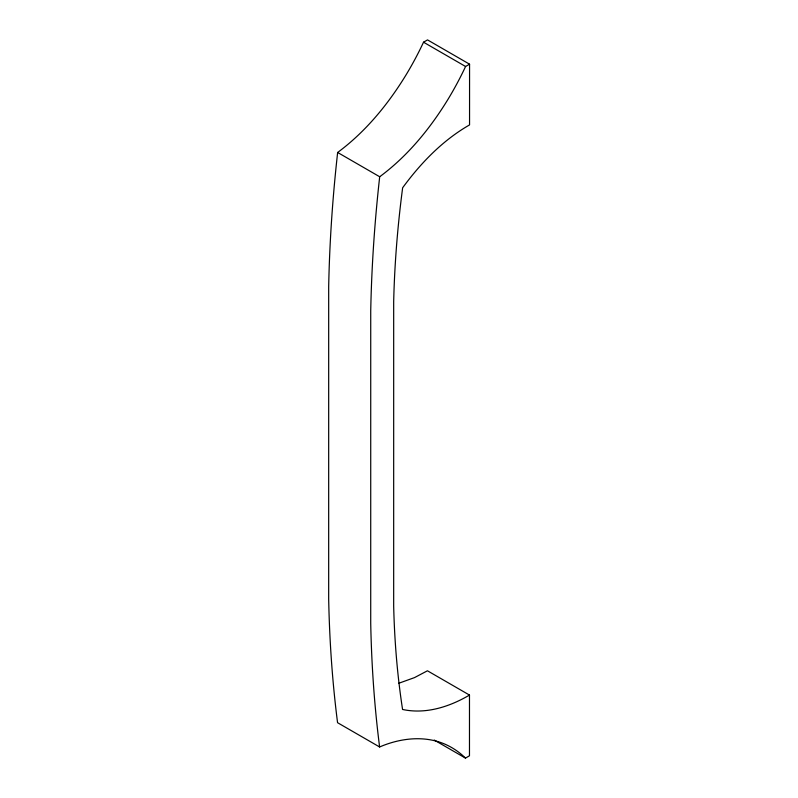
<?xml version="1.0" encoding="UTF-8"?>
<svg xmlns="http://www.w3.org/2000/svg" width="798" height="798" viewBox="0 0 798 798"><rect width="100%" height="100%" fill="white"/><g stroke="black" fill="none" stroke-linecap="round" stroke-linejoin="round"><path stroke-width="1.2" d="M398.691 683.297L414.521 677.602L427.449 670.789L469.483 695.068L469.473 755.796L465.483 758.1L434.222 740.045M465.483 758.1A200.727 115.88 -60 0 0 447.868 745.522C426.461 734.908 400.955 737.771 379.609 746.978L337.564 722.699A1386.894 800.673 -60 0 1 328.676 599.019L328.686 286.452A1386.894 800.424 -60 0 1 337.644 152.468C365.524 131.84 387.878 104.568 405.913 75.122A200.727 115.85 -60 0 0 423.529 42.204L427.529 39.9L469.563 64.189L469.553 124.907C442.7 140.298 420.815 162.972 402.641 187.769A987.056 569.662 -60 0 0 393.683 301.504L393.673 606.021A987.056 569.842 -60 0 0 402.571 709.462C425.743 714.489 449.573 706.819 469.483 695.068M379.609 746.978A1386.894 800.673 -60 0 1 370.721 623.298L370.731 310.741A1386.894 800.424 -60 0 1 379.688 176.757C407.569 156.129 429.913 128.847 447.947 99.411A200.727 115.85 -60 0 0 465.573 66.493L469.563 64.189M423.529 42.204L465.573 66.493M337.654 152.468L379.688 176.757"/></g></svg>
